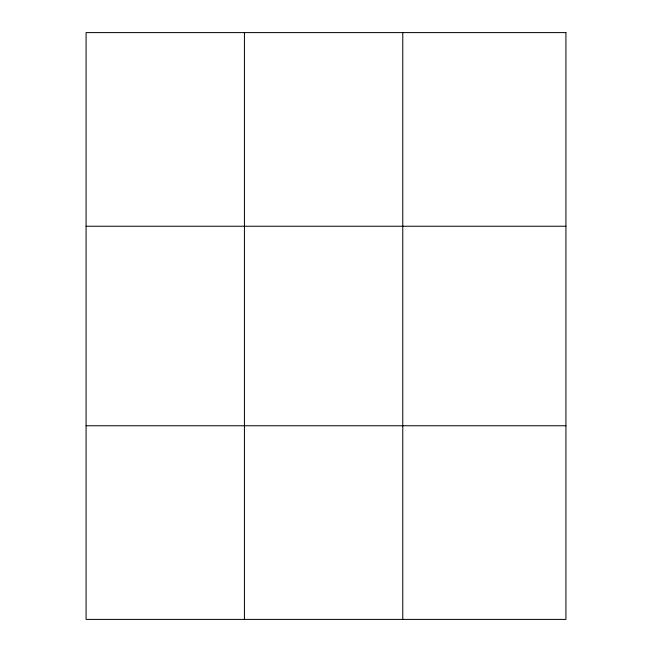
<?xml version="1.0" encoding="UTF-8"?>
<svg xmlns="http://www.w3.org/2000/svg" width="652" height="652" viewBox="0 0 652 652"><rect width="100%" height="100%" fill="white"/><g stroke="black" fill="none" stroke-linecap="round" stroke-linejoin="round"><path stroke-width="0.98" d="M244.427 619.4L244.427 32.6M402.773 619.4L402.773 32.6M86.08 226.244L565.92 226.244M86.08 425.756L565.92 425.756M565.92 32.6L565.92 619.4L86.08 619.4L86.08 32.6L565.92 32.6"/></g></svg>
